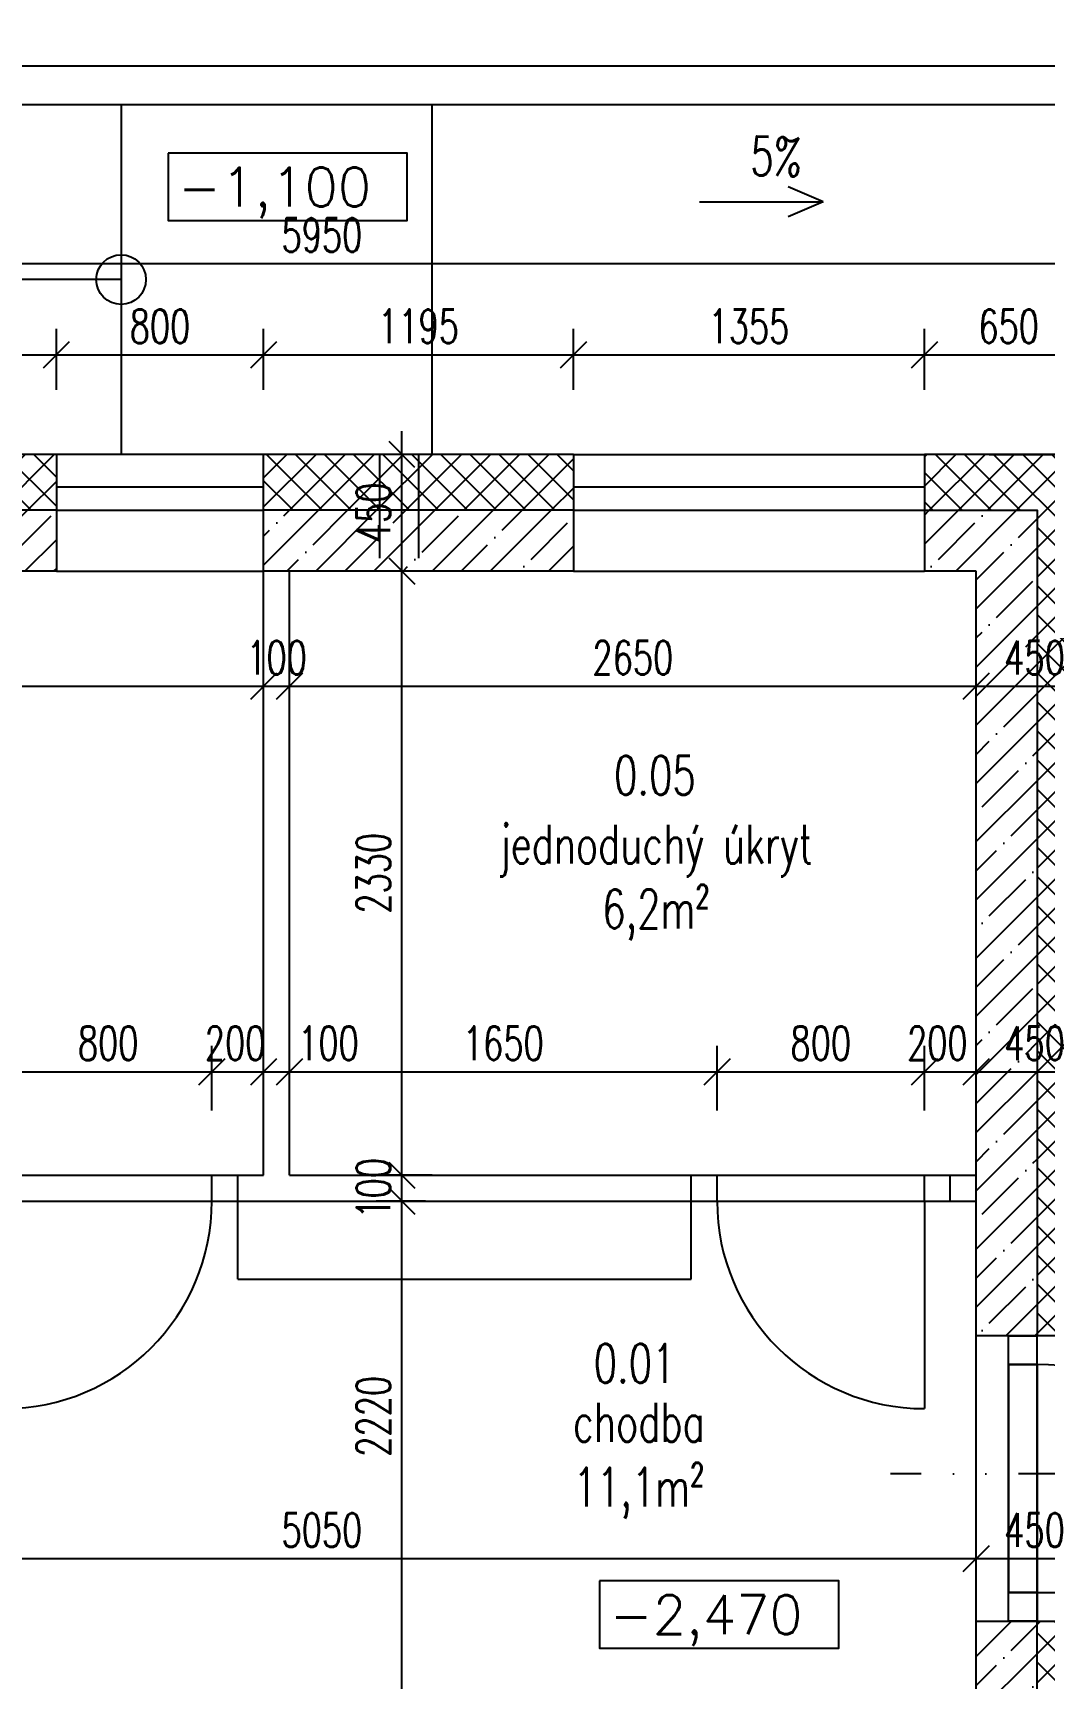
# Model space of a CAD drawing. Header units: millimetres. Extents: x 462666 to 1244237, y 2328025 to 3795663.
# Drawn here: x 1087635 to 1091537, y 2881855 to 2888201 of the extents above; entities that cross this region are included whole.
import ezdxf
from ezdxf.enums import TextEntityAlignment as Align
from ezdxf.lldxf.tags import DXFTag

# ---------------------------------------------------------------- set-up
doc = ezdxf.new("R2010")
doc.units = ezdxf.units.MM
doc.linetypes.add('DIVIDE2', pattern=[0.625, 0.25, -0.125, 0, -0.125, 0, -0.125])
for name, color, linetype in [('DIM_100', 64, 'Continuous'), ('KOTY', 96, 'Continuous'), ('MUR-POH', 64, 'Continuous'), ('MUR_POH', 64, 'Continuous'), ('MUR_REZ', 3, 'Continuous'), ('NAB_ZAR', 14, 'Continuous'), ('PLO_LIN', 6, 'Continuous'), ('POP_100', 8, 'Continuous'), ('SAN-POH', 151, 'Continuous')]:
    doc.layers.add(name, color=color, linetype=linetype)
doc.styles.add('ROMANS', font='arial.ttf', dxfattribs={"width": 0.85})
doc.styles.add('SIMPLEX', font='SIMPLEX.SHX', dxfattribs={"width": 0.7})
tags = doc.linetypes.add('DASHDOT', pattern=[25.4, 12.7, -6.35, 0, -6.35]).pattern_tags.tags
tags[10:11] = [DXFTag(74, 4), DXFTag(75, 0), DXFTag(340, '0'), DXFTag(46, 1.0), DXFTag(50, 0.0), DXFTag(44, 0.0), DXFTag(45, 0.0)]
tags[8:9] = [DXFTag(74, 4), DXFTag(75, 0), DXFTag(340, '0'), DXFTag(46, 1.0), DXFTag(50, 0.0), DXFTag(44, 0.0), DXFTag(45, 0.0)]
tags[6:7] = [DXFTag(74, 4), DXFTag(75, 0), DXFTag(340, '0'), DXFTag(46, 1.0), DXFTag(50, 0.0), DXFTag(44, 0.0), DXFTag(45, 0.0)]
tags[4:5] = [DXFTag(74, 4), DXFTag(75, 0), DXFTag(340, '0'), DXFTag(46, 1.0), DXFTag(50, 0.0), DXFTag(44, 0.0), DXFTag(45, 0.0)]
tags = doc.linetypes.add('DASHED', pattern=[0.75, 0.5, -0.25]).pattern_tags.tags
tags[6:7] = [DXFTag(74, 4), DXFTag(75, 0), DXFTag(340, '0'), DXFTag(46, 1.0), DXFTag(50, 0.0), DXFTag(44, 0.0), DXFTag(45, 0.0)]
tags[4:5] = [DXFTag(74, 4), DXFTag(75, 0), DXFTag(340, '0'), DXFTag(46, 1.0), DXFTag(50, 0.0), DXFTag(44, 0.0), DXFTag(45, 0.0)]
doc.dimstyles.new('PAJO1-studia', dxfattribs={"dimtxt": 160, "dimasz": 100, "dimexe": 100, "dimexo": 250, "dimgap": 45, "dimtad": 1, "dimdec": 0, "dimrnd": 5, "dimtxsty": 'ROMANS', "dimblk": 'OBLIQUE', "dimcen": 200, "dimdle": 90, "dimadec": 0, "dimazin": 0, "dimtfac": 1, "dimtdec": 0, "dimtmove": 1, "dimatfit": 3, "dimfxl": 1, "dimarcsym": 0})

# ---------------------------------------------------------------- blocks, each defined once
blk = doc.blocks.new('_OBLIQUE')
at = {"color": 0, "linetype": 'ByBlock'}
blk.add_line((-0.5, -0.5), (0.5, 0.5), dxfattribs=at)
blk = doc.blocks.new('*D98')
at = {"layer": 'Defpoints', "color": 0}
for p in [(1089059, 2883694.2), (1089400.2, 2883694.2), (1089400.2, 2881474.6)]:
    blk.add_point(p, dxfattribs=at)
at = {"layer": 'KOTY', "color": 0, "lineweight": -2}
for p, q in [((1089059, 2881384.6), (1089059, 2883784.2)), ((1089150.2, 2883694.2), (1088959, 2883694.2)), ((1089150.2, 2881474.6), (1088959, 2881474.6))]:
    blk.add_line(p, q, dxfattribs=at)
at = {"layer": 'KOTY', "color": 0, "lineweight": -2, "xscale": 100, "yscale": 100, "zscale": 100}
for p, rotation in [((1089059, 2883694.2), 90), ((1089059, 2881474.6), 270)]:
    blk.add_blockref('_OBLIQUE', p, dxfattribs=dict(at, rotation=rotation))
at = {"layer": 'KOTY', "color": 0, "insert": (1088949, 2882864.4), "char_height": 130, "attachment_point": 5, "rotation": 90, "style": 'SIMPLEX'}
blk.add_mtext('2220', dxfattribs=at)
blk = doc.blocks.new('*D97')
at = {"layer": 'Defpoints', "color": 0}
for p in [(1089059, 2883794.2), (1089425.2, 2883794.2), (1089400.2, 2883694.2)]:
    blk.add_point(p, dxfattribs=at)
at = {"layer": 'KOTY', "color": 0, "lineweight": -2}
for p, q in [((1089059, 2883604.2), (1089059, 2883884.2)), ((1089175.2, 2883794.2), (1088959, 2883794.2)), ((1089150.2, 2883694.2), (1088959, 2883694.2))]:
    blk.add_line(p, q, dxfattribs=at)
at = {"layer": 'KOTY', "color": 0, "lineweight": -2, "xscale": 100, "yscale": 100, "zscale": 100}
for p, rotation in [((1089059, 2883794.2), 90), ((1089059, 2883694.2), 270)]:
    blk.add_blockref('_OBLIQUE', p, dxfattribs=dict(at, rotation=rotation))
at = {"layer": 'KOTY', "color": 0, "insert": (1088949, 2883744.2), "char_height": 130, "attachment_point": 5, "rotation": 90, "style": 'SIMPLEX'}
blk.add_mtext('100', dxfattribs=at)
blk = doc.blocks.new('*D96')
at = {"layer": 'Defpoints', "color": 0}
for p in [(1089059, 2886124.6), (1089425.2, 2886124.6), (1089425.2, 2883794.2)]:
    blk.add_point(p, dxfattribs=at)
at = {"layer": 'KOTY', "color": 0, "lineweight": -2}
for p, q in [((1089059, 2883704.2), (1089059, 2886214.6)), ((1089175.2, 2886124.6), (1088959, 2886124.6)), ((1089175.2, 2883794.2), (1088959, 2883794.2))]:
    blk.add_line(p, q, dxfattribs=at)
at = {"layer": 'KOTY', "color": 0, "lineweight": -2, "xscale": 100, "yscale": 100, "zscale": 100}
for p, rotation in [((1089059, 2886124.6), 90), ((1089059, 2883794.2), 270)]:
    blk.add_blockref('_OBLIQUE', p, dxfattribs=dict(at, rotation=rotation))
at = {"layer": 'KOTY', "color": 0, "insert": (1088949, 2884959.4), "char_height": 130, "attachment_point": 5, "rotation": 90, "style": 'SIMPLEX'}
blk.add_mtext('2330', dxfattribs=at)
blk = doc.blocks.new('*D95')
at = {"layer": 'Defpoints', "color": 0}
for p in [(1089059, 2886574.6), (1089425.2, 2886574.6), (1089425.2, 2886124.6)]:
    blk.add_point(p, dxfattribs=at)
at = {"layer": 'KOTY', "color": 0, "lineweight": -2}
for p, q in [((1089059, 2886034.6), (1089059, 2886664.6)), ((1089175.2, 2886574.6), (1088959, 2886574.6)), ((1089175.2, 2886124.6), (1088959, 2886124.6))]:
    blk.add_line(p, q, dxfattribs=at)
at = {"layer": 'KOTY', "color": 0, "lineweight": -2, "xscale": 100, "yscale": 100, "zscale": 100}
for p, rotation in [((1089059, 2886574.6), 90), ((1089059, 2886124.6), 270)]:
    blk.add_blockref('_OBLIQUE', p, dxfattribs=dict(at, rotation=rotation))
at = {"layer": 'KOTY', "color": 0, "insert": (1088949, 2886349.6), "char_height": 130, "attachment_point": 5, "rotation": 90, "style": 'SIMPLEX'}
blk.add_mtext('450', dxfattribs=at)
blk = doc.blocks.new('*D88')
at = {"layer": 'Defpoints', "color": 0}
for p in [(1086225.2, 2882659.5), (1091275.2, 2882315.4), (1091275.2, 2882074.6)]:
    blk.add_point(p, dxfattribs=at)
at = {"layer": 'KOTY', "color": 0, "lineweight": -2}
for p, q in [((1086225.2, 2882409.5), (1086225.2, 2882215.4)), ((1091275.2, 2882324.6), (1091275.2, 2882415.4)), ((1086135.2, 2882315.4), (1091365.2, 2882315.4))]:
    blk.add_line(p, q, dxfattribs=at)
at = {"layer": 'KOTY', "color": 0, "lineweight": -2, "xscale": 100, "yscale": 100, "zscale": 100, "rotation": 180}
blk.add_blockref('_OBLIQUE', (1086225.2, 2882315.4), dxfattribs=at)
at = {"layer": 'KOTY', "color": 0, "lineweight": -2, "xscale": 100, "yscale": 100, "zscale": 100}
blk.add_blockref('_OBLIQUE', (1091275.2, 2882315.4), dxfattribs=at)
at = {"layer": 'KOTY', "color": 0, "insert": (1088750.2, 2882425.4), "char_height": 130, "attachment_point": 5, "style": 'SIMPLEX'}
blk.add_mtext('5050', dxfattribs=at)
blk = doc.blocks.new('*D87')
at = {"layer": 'Defpoints', "color": 0}
for p in [(1091725.2, 2882315.4), (1091275.2, 2882074.6), (1091725.2, 2882074.6)]:
    blk.add_point(p, dxfattribs=at)
at = {"layer": 'KOTY', "color": 0, "lineweight": -2}
for p, q in [((1091275.2, 2882324.6), (1091275.2, 2882415.4)), ((1091725.2, 2882324.6), (1091725.2, 2882415.4)), ((1091185.2, 2882315.4), (1091815.2, 2882315.4))]:
    blk.add_line(p, q, dxfattribs=at)
at = {"layer": 'KOTY', "color": 0, "lineweight": -2, "xscale": 100, "yscale": 100, "zscale": 100, "rotation": 180}
blk.add_blockref('_OBLIQUE', (1091275.2, 2882315.4), dxfattribs=at)
at = {"layer": 'KOTY', "color": 0, "lineweight": -2, "xscale": 100, "yscale": 100, "zscale": 100}
blk.add_blockref('_OBLIQUE', (1091725.2, 2882315.4), dxfattribs=at)
at = {"layer": 'KOTY', "color": 0, "insert": (1091500.2, 2882425.4), "char_height": 130, "attachment_point": 5, "style": 'SIMPLEX'}
blk.add_mtext('450', dxfattribs=at)
blk = doc.blocks.new('*D85')
at = {"layer": 'Defpoints', "color": 0}
for p in [(1086225.2, 2886069.4), (1088525.2, 2885680.9), (1088525.2, 2885680.9)]:
    blk.add_point(p, dxfattribs=at)
at = {"layer": 'KOTY', "color": 0, "lineweight": -2}
for p, q in [((1086225.2, 2885819.4), (1086225.2, 2885580.9)), ((1086135.2, 2885680.9), (1088615.2, 2885680.9)), ((1088525.2, 2885430.9), (1088525.2, 2885580.9))]:
    blk.add_line(p, q, dxfattribs=at)
at = {"layer": 'KOTY', "color": 0, "lineweight": -2, "xscale": 100, "yscale": 100, "zscale": 100, "rotation": 180}
blk.add_blockref('_OBLIQUE', (1086225.2, 2885680.9), dxfattribs=at)
at = {"layer": 'KOTY', "color": 0, "lineweight": -2, "xscale": 100, "yscale": 100, "zscale": 100}
blk.add_blockref('_OBLIQUE', (1088525.2, 2885680.9), dxfattribs=at)
at = {"layer": 'KOTY', "color": 0, "insert": (1087375.2, 2885790.9), "char_height": 130, "attachment_point": 5, "style": 'SIMPLEX'}
blk.add_mtext('2300', dxfattribs=at)
blk = doc.blocks.new('*D84')
at = {"layer": 'Defpoints', "color": 0}
for p in [(1088525.2, 2885680.9), (1088625.2, 2885680.9), (1088625.2, 2885680.9)]:
    blk.add_point(p, dxfattribs=at)
at = {"layer": 'KOTY', "color": 0, "lineweight": -2}
for p, q in [((1088435.2, 2885680.9), (1088715.2, 2885680.9)), ((1088525.2, 2885430.9), (1088525.2, 2885580.9)), ((1088625.2, 2885430.9), (1088625.2, 2885580.9))]:
    blk.add_line(p, q, dxfattribs=at)
at = {"layer": 'KOTY', "color": 0, "lineweight": -2, "xscale": 100, "yscale": 100, "zscale": 100, "rotation": 180}
blk.add_blockref('_OBLIQUE', (1088525.2, 2885680.9), dxfattribs=at)
at = {"layer": 'KOTY', "color": 0, "lineweight": -2, "xscale": 100, "yscale": 100, "zscale": 100}
blk.add_blockref('_OBLIQUE', (1088625.2, 2885680.9), dxfattribs=at)
at = {"layer": 'KOTY', "color": 0, "insert": (1088575.2, 2885790.9), "char_height": 130, "attachment_point": 5, "style": 'SIMPLEX'}
blk.add_mtext('100', dxfattribs=at)
blk = doc.blocks.new('*D83')
at = {"layer": 'Defpoints', "color": 0}
for p in [(1088625.2, 2885680.9), (1091275.2, 2885680.9), (1091275.2, 2885680.9)]:
    blk.add_point(p, dxfattribs=at)
at = {"layer": 'KOTY', "color": 0, "lineweight": -2}
for p, q in [((1088535.2, 2885680.9), (1091365.2, 2885680.9)), ((1088625.2, 2885430.9), (1088625.2, 2885580.9)), ((1091275.2, 2885430.9), (1091275.2, 2885580.9))]:
    blk.add_line(p, q, dxfattribs=at)
at = {"layer": 'KOTY', "color": 0, "lineweight": -2, "xscale": 100, "yscale": 100, "zscale": 100, "rotation": 180}
blk.add_blockref('_OBLIQUE', (1088625.2, 2885680.9), dxfattribs=at)
at = {"layer": 'KOTY', "color": 0, "lineweight": -2, "xscale": 100, "yscale": 100, "zscale": 100}
blk.add_blockref('_OBLIQUE', (1091275.2, 2885680.9), dxfattribs=at)
at = {"layer": 'KOTY', "color": 0, "insert": (1089950.2, 2885790.9), "char_height": 130, "attachment_point": 5, "style": 'SIMPLEX'}
blk.add_mtext('2650', dxfattribs=at)
blk = doc.blocks.new('*D82')
at = {"layer": 'Defpoints', "color": 0}
for p in [(1091275.2, 2885680.9), (1091725.2, 2885680.9), (1091725.2, 2885475.6)]:
    blk.add_point(p, dxfattribs=at)
at = {"layer": 'KOTY', "color": 0, "lineweight": -2}
for p, q in [((1091725.2, 2885725.6), (1091725.2, 2885780.9)), ((1091185.2, 2885680.9), (1091815.2, 2885680.9)), ((1091275.2, 2885430.9), (1091275.2, 2885580.9))]:
    blk.add_line(p, q, dxfattribs=at)
at = {"layer": 'KOTY', "color": 0, "lineweight": -2, "xscale": 100, "yscale": 100, "zscale": 100, "rotation": 180}
blk.add_blockref('_OBLIQUE', (1091275.2, 2885680.9), dxfattribs=at)
at = {"layer": 'KOTY', "color": 0, "lineweight": -2, "xscale": 100, "yscale": 100, "zscale": 100}
blk.add_blockref('_OBLIQUE', (1091725.2, 2885680.9), dxfattribs=at)
at = {"layer": 'KOTY', "color": 0, "insert": (1091500.2, 2885790.9), "char_height": 130, "attachment_point": 5, "style": 'SIMPLEX'}
blk.add_mtext('450', dxfattribs=at)
blk = doc.blocks.new('*D81')
at = {"layer": 'Defpoints', "color": 0}
for p in [(1087725.2, 2886959.4), (1085775.2, 2886574.6), (1087725.2, 2886574.6)]:
    blk.add_point(p, dxfattribs=at)
at = {"layer": 'KOTY', "color": 0, "lineweight": -2}
for p, q in [((1085775.2, 2886824.6), (1085775.2, 2887059.4)), ((1087725.2, 2886824.6), (1087725.2, 2887059.4)), ((1085685.2, 2886959.4), (1087815.2, 2886959.4))]:
    blk.add_line(p, q, dxfattribs=at)
at = {"layer": 'KOTY', "color": 0, "lineweight": -2, "xscale": 100, "yscale": 100, "zscale": 100, "rotation": 180}
blk.add_blockref('_OBLIQUE', (1085775.2, 2886959.4), dxfattribs=at)
at = {"layer": 'KOTY', "color": 0, "lineweight": -2, "xscale": 100, "yscale": 100, "zscale": 100}
blk.add_blockref('_OBLIQUE', (1087725.2, 2886959.4), dxfattribs=at)
at = {"layer": 'KOTY', "color": 0, "insert": (1086750.2, 2887069.4), "char_height": 130, "attachment_point": 5, "style": 'SIMPLEX'}
blk.add_mtext('1950', dxfattribs=at)
blk = doc.blocks.new('*D80')
at = {"layer": 'Defpoints', "color": 0}
for p in [(1088525.2, 2886959.4), (1087725.2, 2886574.6), (1088525.2, 2886574.6)]:
    blk.add_point(p, dxfattribs=at)
at = {"layer": 'KOTY', "color": 0, "lineweight": -2}
for p, q in [((1087725.2, 2886824.6), (1087725.2, 2887059.4)), ((1088525.2, 2886824.6), (1088525.2, 2887059.4)), ((1087635.2, 2886959.4), (1088615.2, 2886959.4))]:
    blk.add_line(p, q, dxfattribs=at)
at = {"layer": 'KOTY', "color": 0, "lineweight": -2, "xscale": 100, "yscale": 100, "zscale": 100, "rotation": 180}
blk.add_blockref('_OBLIQUE', (1087725.2, 2886959.4), dxfattribs=at)
at = {"layer": 'KOTY', "color": 0, "lineweight": -2, "xscale": 100, "yscale": 100, "zscale": 100}
blk.add_blockref('_OBLIQUE', (1088525.2, 2886959.4), dxfattribs=at)
at = {"layer": 'KOTY', "color": 0, "insert": (1088125.2, 2887069.4), "char_height": 130, "attachment_point": 5, "style": 'SIMPLEX'}
blk.add_mtext('800', dxfattribs=at)
blk = doc.blocks.new('*D79')
at = {"layer": 'Defpoints', "color": 0}
for p in [(1089720.6, 2886959.4), (1088525.2, 2886574.6), (1089720.6, 2886574.6)]:
    blk.add_point(p, dxfattribs=at)
at = {"layer": 'KOTY', "color": 0, "lineweight": -2}
for p, q in [((1088525.2, 2886824.6), (1088525.2, 2887059.4)), ((1089720.6, 2886824.6), (1089720.6, 2887059.4)), ((1088435.2, 2886959.4), (1089810.6, 2886959.4))]:
    blk.add_line(p, q, dxfattribs=at)
at = {"layer": 'KOTY', "color": 0, "lineweight": -2, "xscale": 100, "yscale": 100, "zscale": 100, "rotation": 180}
blk.add_blockref('_OBLIQUE', (1088525.2, 2886959.4), dxfattribs=at)
at = {"layer": 'KOTY', "color": 0, "lineweight": -2, "xscale": 100, "yscale": 100, "zscale": 100}
blk.add_blockref('_OBLIQUE', (1089720.6, 2886959.4), dxfattribs=at)
at = {"layer": 'KOTY', "color": 0, "insert": (1089122.9, 2887069.4), "char_height": 130, "attachment_point": 5, "style": 'SIMPLEX'}
blk.add_mtext('1195', dxfattribs=at)
blk = doc.blocks.new('*D78')
at = {"layer": 'Defpoints', "color": 0}
for p in [(1091075.2, 2886959.4), (1089720.6, 2886574.6), (1091075.2, 2886574.6)]:
    blk.add_point(p, dxfattribs=at)
at = {"layer": 'KOTY', "color": 0, "lineweight": -2}
for p, q in [((1089720.6, 2886824.6), (1089720.6, 2887059.4)), ((1091075.2, 2886824.6), (1091075.2, 2887059.4)), ((1089630.6, 2886959.4), (1091165.2, 2886959.4))]:
    blk.add_line(p, q, dxfattribs=at)
at = {"layer": 'KOTY', "color": 0, "lineweight": -2, "xscale": 100, "yscale": 100, "zscale": 100, "rotation": 180}
blk.add_blockref('_OBLIQUE', (1089720.6, 2886959.4), dxfattribs=at)
at = {"layer": 'KOTY', "color": 0, "lineweight": -2, "xscale": 100, "yscale": 100, "zscale": 100}
blk.add_blockref('_OBLIQUE', (1091075.2, 2886959.4), dxfattribs=at)
at = {"layer": 'KOTY', "color": 0, "insert": (1090397.9, 2887069.4), "char_height": 130, "attachment_point": 5, "style": 'SIMPLEX'}
blk.add_mtext('1355', dxfattribs=at)
blk = doc.blocks.new('*D77')
at = {"layer": 'Defpoints', "color": 0}
for p in [(1091725.2, 2886959.4), (1091075.2, 2886574.6), (1091725.2, 2886574.6)]:
    blk.add_point(p, dxfattribs=at)
at = {"layer": 'KOTY', "color": 0, "lineweight": -2}
for p, q in [((1091075.2, 2886824.6), (1091075.2, 2887059.4)), ((1091725.2, 2886824.6), (1091725.2, 2887059.4)), ((1090985.2, 2886959.4), (1091815.2, 2886959.4))]:
    blk.add_line(p, q, dxfattribs=at)
at = {"layer": 'KOTY', "color": 0, "lineweight": -2, "xscale": 100, "yscale": 100, "zscale": 100, "rotation": 180}
blk.add_blockref('_OBLIQUE', (1091075.2, 2886959.4), dxfattribs=at)
at = {"layer": 'KOTY', "color": 0, "lineweight": -2, "xscale": 100, "yscale": 100, "zscale": 100}
blk.add_blockref('_OBLIQUE', (1091725.2, 2886959.4), dxfattribs=at)
at = {"layer": 'KOTY', "color": 0, "insert": (1091400.2, 2887069.4), "char_height": 130, "attachment_point": 5, "style": 'SIMPLEX'}
blk.add_mtext('650', dxfattribs=at)
blk = doc.blocks.new('*D76')
at = {"layer": 'Defpoints', "color": 0}
for p in [(1091725.2, 2887311.2), (1085775.2, 2886574.6), (1091725.2, 2886574.6)]:
    blk.add_point(p, dxfattribs=at)
at = {"layer": 'KOTY', "color": 0, "lineweight": -2}
for p, q in [((1085775.2, 2886824.6), (1085775.2, 2887411.2)), ((1091725.2, 2886824.6), (1091725.2, 2887411.2)), ((1085685.2, 2887311.2), (1091815.2, 2887311.2))]:
    blk.add_line(p, q, dxfattribs=at)
at = {"layer": 'KOTY', "color": 0, "lineweight": -2, "xscale": 100, "yscale": 100, "zscale": 100, "rotation": 180}
blk.add_blockref('_OBLIQUE', (1085775.2, 2887311.2), dxfattribs=at)
at = {"layer": 'KOTY', "color": 0, "lineweight": -2, "xscale": 100, "yscale": 100, "zscale": 100}
blk.add_blockref('_OBLIQUE', (1091725.2, 2887311.2), dxfattribs=at)
at = {"layer": 'KOTY', "color": 0, "insert": (1088750.2, 2887421.2), "char_height": 130, "attachment_point": 5, "style": 'SIMPLEX'}
blk.add_mtext('5950', dxfattribs=at)
blk = doc.blocks.new('*D287')
at = {"layer": 'Defpoints', "color": 0}
for p in [(1088325.2, 2884193.8), (1087525.2, 2883794.2), (1088325.2, 2883794.2)]:
    blk.add_point(p, dxfattribs=at)
at = {"layer": 'KOTY', "color": 0, "lineweight": -2}
for p, q in [((1087525.2, 2884044.2), (1087525.2, 2884293.8)), ((1088325.2, 2884044.2), (1088325.2, 2884293.8)), ((1087435.2, 2884193.8), (1088415.2, 2884193.8))]:
    blk.add_line(p, q, dxfattribs=at)
at = {"layer": 'KOTY', "color": 0, "lineweight": -2, "xscale": 100, "yscale": 100, "zscale": 100, "rotation": 180}
blk.add_blockref('_OBLIQUE', (1087525.2, 2884193.8), dxfattribs=at)
at = {"layer": 'KOTY', "color": 0, "lineweight": -2, "xscale": 100, "yscale": 100, "zscale": 100}
blk.add_blockref('_OBLIQUE', (1088325.2, 2884193.8), dxfattribs=at)
at = {"layer": 'KOTY', "color": 0, "insert": (1087925.2, 2884303.8), "char_height": 130, "attachment_point": 5, "style": 'SIMPLEX'}
blk.add_mtext('800', dxfattribs=at)
blk = doc.blocks.new('*D288')
at = {"layer": 'Defpoints', "color": 0}
for p in [(1088525.2, 2884193.8), (1088325.2, 2883794.2), (1088525.2, 2883794.2)]:
    blk.add_point(p, dxfattribs=at)
at = {"layer": 'KOTY', "color": 0, "lineweight": -2}
for p, q in [((1088325.2, 2884044.2), (1088325.2, 2884293.8)), ((1088525.2, 2884044.2), (1088525.2, 2884293.8)), ((1088235.2, 2884193.8), (1088615.2, 2884193.8))]:
    blk.add_line(p, q, dxfattribs=at)
at = {"layer": 'KOTY', "color": 0, "lineweight": -2, "xscale": 100, "yscale": 100, "zscale": 100, "rotation": 180}
blk.add_blockref('_OBLIQUE', (1088325.2, 2884193.8), dxfattribs=at)
at = {"layer": 'KOTY', "color": 0, "lineweight": -2, "xscale": 100, "yscale": 100, "zscale": 100}
blk.add_blockref('_OBLIQUE', (1088525.2, 2884193.8), dxfattribs=at)
at = {"layer": 'KOTY', "color": 0, "insert": (1088415.2, 2884303.8), "char_height": 130, "attachment_point": 5, "style": 'SIMPLEX'}
blk.add_mtext('200', dxfattribs=at)
blk = doc.blocks.new('*D289')
at = {"layer": 'Defpoints', "color": 0}
for p in [(1088625.2, 2884193.8), (1088525.2, 2883794.2), (1088625.2, 2883794.2)]:
    blk.add_point(p, dxfattribs=at)
at = {"layer": 'KOTY', "color": 0, "lineweight": -2}
for p, q in [((1088525.2, 2884044.2), (1088525.2, 2884293.8)), ((1088625.2, 2884044.2), (1088625.2, 2884293.8)), ((1088435.2, 2884193.8), (1088715.2, 2884193.8))]:
    blk.add_line(p, q, dxfattribs=at)
at = {"layer": 'KOTY', "color": 0, "lineweight": -2, "xscale": 100, "yscale": 100, "zscale": 100, "rotation": 180}
blk.add_blockref('_OBLIQUE', (1088525.2, 2884193.8), dxfattribs=at)
at = {"layer": 'KOTY', "color": 0, "lineweight": -2, "xscale": 100, "yscale": 100, "zscale": 100}
blk.add_blockref('_OBLIQUE', (1088625.2, 2884193.8), dxfattribs=at)
at = {"layer": 'KOTY', "color": 0, "insert": (1088775.3, 2884303.8), "char_height": 130, "attachment_point": 5, "style": 'SIMPLEX'}
blk.add_mtext('100', dxfattribs=at)
blk = doc.blocks.new('*D290')
at = {"layer": 'Defpoints', "color": 0}
for p in [(1090275.2, 2884193.8), (1088625.2, 2883794.2), (1090275.2, 2883794.2)]:
    blk.add_point(p, dxfattribs=at)
at = {"layer": 'KOTY', "color": 0, "lineweight": -2}
for p, q in [((1088625.2, 2884044.2), (1088625.2, 2884293.8)), ((1090275.2, 2884044.2), (1090275.2, 2884293.8)), ((1088535.2, 2884193.8), (1090365.2, 2884193.8))]:
    blk.add_line(p, q, dxfattribs=at)
at = {"layer": 'KOTY', "color": 0, "lineweight": -2, "xscale": 100, "yscale": 100, "zscale": 100, "rotation": 180}
blk.add_blockref('_OBLIQUE', (1088625.2, 2884193.8), dxfattribs=at)
at = {"layer": 'KOTY', "color": 0, "lineweight": -2, "xscale": 100, "yscale": 100, "zscale": 100}
blk.add_blockref('_OBLIQUE', (1090275.2, 2884193.8), dxfattribs=at)
at = {"layer": 'KOTY', "color": 0, "insert": (1089450.2, 2884303.8), "char_height": 130, "attachment_point": 5, "style": 'SIMPLEX'}
blk.add_mtext('1650', dxfattribs=at)
blk = doc.blocks.new('*D291')
at = {"layer": 'Defpoints', "color": 0}
for p in [(1091075.2, 2884193.8), (1090275.2, 2883794.2), (1091075.2, 2883794.2)]:
    blk.add_point(p, dxfattribs=at)
at = {"layer": 'KOTY', "color": 0, "lineweight": -2}
for p, q in [((1090275.2, 2884044.2), (1090275.2, 2884293.8)), ((1091075.2, 2884044.2), (1091075.2, 2884293.8)), ((1090185.2, 2884193.8), (1091165.2, 2884193.8))]:
    blk.add_line(p, q, dxfattribs=at)
at = {"layer": 'KOTY', "color": 0, "lineweight": -2, "xscale": 100, "yscale": 100, "zscale": 100, "rotation": 180}
blk.add_blockref('_OBLIQUE', (1090275.2, 2884193.8), dxfattribs=at)
at = {"layer": 'KOTY', "color": 0, "lineweight": -2, "xscale": 100, "yscale": 100, "zscale": 100}
blk.add_blockref('_OBLIQUE', (1091075.2, 2884193.8), dxfattribs=at)
at = {"layer": 'KOTY', "color": 0, "insert": (1090675.2, 2884303.8), "char_height": 130, "attachment_point": 5, "style": 'SIMPLEX'}
blk.add_mtext('800', dxfattribs=at)
blk = doc.blocks.new('*D292')
at = {"layer": 'Defpoints', "color": 0}
for p in [(1091275.2, 2884193.8), (1091075.2, 2883794.2), (1091275.2, 2883794.2)]:
    blk.add_point(p, dxfattribs=at)
at = {"layer": 'KOTY', "color": 0, "lineweight": -2}
for p, q in [((1091075.2, 2884044.2), (1091075.2, 2884293.8)), ((1091275.2, 2884044.2), (1091275.2, 2884293.8)), ((1090985.2, 2884193.8), (1091365.2, 2884193.8))]:
    blk.add_line(p, q, dxfattribs=at)
at = {"layer": 'KOTY', "color": 0, "lineweight": -2, "xscale": 100, "yscale": 100, "zscale": 100, "rotation": 180}
blk.add_blockref('_OBLIQUE', (1091075.2, 2884193.8), dxfattribs=at)
at = {"layer": 'KOTY', "color": 0, "lineweight": -2, "xscale": 100, "yscale": 100, "zscale": 100}
blk.add_blockref('_OBLIQUE', (1091275.2, 2884193.8), dxfattribs=at)
at = {"layer": 'KOTY', "color": 0, "insert": (1091125.2, 2884303.8), "char_height": 130, "attachment_point": 5, "style": 'SIMPLEX'}
blk.add_mtext('200', dxfattribs=at)
blk = doc.blocks.new('*D293')
at = {"layer": 'Defpoints', "color": 0}
for p in [(1091725.2, 2884323.9), (1091725.2, 2884193.8), (1091275.2, 2883794.2)]:
    blk.add_point(p, dxfattribs=at)
at = {"layer": 'KOTY', "color": 0, "lineweight": -2}
for p, q in [((1091275.2, 2884044.2), (1091275.2, 2884293.8)), ((1091185.2, 2884193.8), (1091815.2, 2884193.8)), ((1091725.2, 2884073.9), (1091725.2, 2884093.8))]:
    blk.add_line(p, q, dxfattribs=at)
at = {"layer": 'KOTY', "color": 0, "lineweight": -2, "xscale": 100, "yscale": 100, "zscale": 100, "rotation": 180}
blk.add_blockref('_OBLIQUE', (1091275.2, 2884193.8), dxfattribs=at)
at = {"layer": 'KOTY', "color": 0, "lineweight": -2, "xscale": 100, "yscale": 100, "zscale": 100}
blk.add_blockref('_OBLIQUE', (1091725.2, 2884193.8), dxfattribs=at)
at = {"layer": 'KOTY', "color": 0, "insert": (1091500.2, 2884303.8), "char_height": 130, "attachment_point": 5, "style": 'SIMPLEX'}
blk.add_mtext('450', dxfattribs=at)

msp = doc.modelspace()

# ---------------------------------------------------------------- hatches: boundary and pattern name
at = {"layer": 'PLO_LIN'}
h = msp.add_hatch(dxfattribs=at)
h.set_pattern_fill('NET', color=252, scale=25, angle=45, style=0)
h.paths.add_polyline_path([(1087725.2, 2886359.6), (1087725.2, 2886574.6), (1085775.2, 2886574.6), (1085775.2, 2880156.9), (1085990.2, 2880156.9), (1085990.2, 2886359.6)])
h.paths.add_polyline_path([(1089720.6, 2886359.6), (1089720.6, 2886574.6), (1089122.9, 2886574.6), (1089122.9, 2886359.6)])
h.paths.add_polyline_path([(1089122.9, 2886359.6), (1089122.9, 2886574.6), (1088972.9, 2886574.6), (1088972.9, 2886359.6)])
h.paths.add_polyline_path([(1088972.9, 2886359.6), (1088972.9, 2886574.6), (1088525.2, 2886574.6), (1088525.2, 2886359.6)])
h.paths.add_polyline_path([(1089046.5, 2886200.1), (1088851.5, 2886200.1), (1088851.5, 2886499.1), (1089046.5, 2886499.1)], flags=9)
h.paths.add_polyline_path([(1091725.2, 2886474.6), (1091725.2, 2886574.6), (1091325.2, 2886574.6), (1091075.2, 2886574.6), (1091075.2, 2886359.6), (1091510.2, 2886359.6), (1091510.2, 2883174.6), (1091625.2, 2883174.6), (1091725.2, 2883174.6), (1091725.2, 2883673.4), (1091725.2, 2885458.2), (1091725.2, 2885473.1)])
h.paths.add_polyline_path([(1091725.2, 2881651.6), (1091725.2, 2881801.6), (1091725.2, 2882074.6), (1091625.2, 2882074.6), (1091510.2, 2882074.6), (1091510.2, 2881218.6), (1091725.2, 2881218.6)])
h.paths.add_polyline_path([(1091725.2, 2879659.5), (1091725.2, 2880541.1), (1091510.2, 2880541.1), (1091510.2, 2878959.3), (1088298.5, 2878959.3), (1088298.5, 2878744.3), (1091725.2, 2878744.3), (1091725.2, 2879454.3)])
h.paths.add_polyline_path([(1088298.5, 2878744.3), (1088298.5, 2878959.3), (1088148.5, 2878959.3), (1088148.5, 2878744.3)])
h.paths.add_polyline_path([(1088148.5, 2878744.3), (1088148.5, 2878959.3), (1086462.3, 2878959.3), (1086462.3, 2878744.3)])
h.paths.add_polyline_path([(1086462.3, 2878744.3), (1086462.3, 2878959.3), (1086312.3, 2878959.3), (1086312.3, 2878744.3)])
h.paths.add_polyline_path([(1086312.3, 2878744.3), (1086312.3, 2878959.3), (1085990.2, 2878959.3), (1085990.2, 2880156.9), (1085775.2, 2880156.9), (1085775.2, 2878744.3), (1086175.2, 2878744.3)])
h.paths.add_polyline_path([(1085850.7, 2885693.4), (1085850.7, 2885888.4), (1086149.7, 2885888.4), (1086149.7, 2885693.4)], flags=24)
h.paths.add_polyline_path([(1085850.7, 2882327.9), (1085850.7, 2882522.9), (1086149.7, 2882522.9), (1086149.7, 2882327.9)], flags=24)
h.paths.add_polyline_path([(1089046.5, 2886200.1), (1088851.5, 2886200.1), (1088851.5, 2886499.1), (1089046.5, 2886499.1)], flags=24)
h.paths.add_polyline_path([(1091350.7, 2885693.4), (1091350.7, 2885888.4), (1091649.7, 2885888.4), (1091649.7, 2885693.4)], flags=24)
h.paths.add_polyline_path([(1091350.7, 2884206.3), (1091350.7, 2884401.3), (1091649.7, 2884401.3), (1091649.7, 2884206.3)], flags=24)
h.paths.add_polyline_path([(1091350.7, 2879380.7), (1091350.7, 2879575.7), (1091649.7, 2879575.7), (1091649.7, 2879380.7)], flags=24)
h.paths.add_polyline_path([(1089046.5, 2878819.8), (1088851.5, 2878819.8), (1088851.5, 2879118.8), (1089046.5, 2879118.8)], flags=24)
h.paths.add_polyline_path([(1085850.7, 2879380.7), (1085850.7, 2879575.7), (1086149.7, 2879575.7), (1086149.7, 2879380.7)], flags=24)
at = {"layer": 'POP_100'}
h = msp.add_hatch(dxfattribs=at)
h.set_pattern_fill('ANSI35', color=8, scale=25, style=0)
h.paths.add_polyline_path([(1087725.2, 2886124.6), (1087725.2, 2886359.6), (1085990.2, 2886359.6), (1085990.2, 2880156.9), (1086225.2, 2880156.9), (1086225.2, 2886124.6)])
h.paths.add_polyline_path([(1085850.7, 2885693.4), (1085850.7, 2885888.4), (1086149.7, 2885888.4), (1086149.7, 2885693.4)], flags=9)
h.paths.add_polyline_path([(1085850.7, 2882327.9), (1085850.7, 2882522.9), (1086149.7, 2882522.9), (1086149.7, 2882327.9)], flags=9)
h.paths.add_polyline_path([(1089720.6, 2886124.6), (1089720.6, 2886359.6), (1088525.2, 2886359.6), (1088525.2, 2886124.6), (1088625.2, 2886124.6)])
h.paths.add_polyline_path([(1089046.5, 2886200.1), (1088851.5, 2886200.1), (1088851.5, 2886499.1), (1089046.5, 2886499.1)], flags=9)
h.paths.add_polyline_path([(1091510.2, 2883174.6), (1091510.2, 2886359.6), (1091075.2, 2886359.6), (1091075.2, 2886124.6), (1091275.2, 2886124.6), (1091275.2, 2883174.6), (1091400.2, 2883174.6)])
h.paths.add_polyline_path([(1091350.7, 2885693.4), (1091350.7, 2885888.4), (1091649.7, 2885888.4), (1091649.7, 2885693.4)], flags=9)
h.paths.add_polyline_path([(1091350.7, 2884206.3), (1091350.7, 2884401.3), (1091649.7, 2884401.3), (1091649.7, 2884206.3)], flags=9)
h.paths.add_polyline_path([(1091510.2, 2881218.6), (1091510.2, 2882074.6), (1091400.2, 2882074.6), (1091275.2, 2882074.6), (1091275.2, 2881218.6)])
h.paths.add_polyline_path([(1091510.2, 2878959.3), (1091510.2, 2880541.1), (1091275.2, 2880541.1), (1091275.2, 2879194.3), (1088298.5, 2879194.3), (1088298.5, 2878959.3)])
h.paths.add_polyline_path([(1091350.7, 2879380.7), (1091350.7, 2879575.7), (1091649.7, 2879575.7), (1091649.7, 2879380.7)], flags=9)
h.paths.add_polyline_path([(1089046.5, 2878819.8), (1088851.5, 2878819.8), (1088851.5, 2879118.8), (1089046.5, 2879118.8)], flags=9)
h.paths.add_polyline_path([(1088298.5, 2878959.3), (1088298.5, 2879194.3), (1088148.5, 2879194.3), (1088148.5, 2878959.3)])
h.paths.add_polyline_path([(1088148.5, 2878959.3), (1088148.5, 2879194.3), (1086462.3, 2879194.3), (1086462.3, 2878959.3)])
h.paths.add_polyline_path([(1086462.3, 2878959.3), (1086462.3, 2879194.3), (1086312.3, 2879194.3), (1086312.3, 2878959.3)])
h.paths.add_polyline_path([(1086312.3, 2878959.3), (1086312.3, 2879194.3), (1086225.2, 2879194.3), (1086225.2, 2880156.9), (1085990.2, 2880156.9), (1085990.2, 2878959.3)])
h.paths.add_polyline_path([(1085850.7, 2879380.7), (1085850.7, 2879575.7), (1086149.7, 2879575.7), (1086149.7, 2879380.7)], flags=9)

# ---------------------------------------------------------------- linework, layer by layer
at = {"layer": 'KOTY'}
for p, q in [((1090684.2, 2887549.2), (1090549.1, 2887606.8)), ((1090207.4, 2887549.2), (1090684.2, 2887549.2)), ((1090684.2, 2887549.2), (1090549.1, 2887491.6))]:
    msp.add_line(p, q, dxfattribs=at)
at = {"layer": 'KOTY', "flags": 128}
for points in [[(1088425.2, 2883394.2), (1088425.2, 2883694.2)], [(1090175.2, 2883394.2), (1090175.2, 2883694.2)], [(1088425.2, 2883394.2), (1090175.2, 2883394.2)]]:
    msp.add_lwpolyline(points, dxfattribs=at)
at = {"layer": 'MUR-POH', "color": 252}
msp.add_lwpolyline([(1089175.2, 2886574.6), (1089175.2, 2887924.6)], dxfattribs=at)
at = {"layer": 'MUR_POH'}
for points in [[(1088525.2, 2886574.6), (1087725.2, 2886574.6)], [(1087725.2, 2886359.6), (1085990.2, 2886359.6), (1085990.2, 2878959.3), (1091510.2, 2878959.3), (1091510.2, 2880541.1)], [(1089720.6, 2886359.6), (1088525.2, 2886359.6)], [(1091075.2, 2886359.6), (1091510.2, 2886359.6), (1091510.2, 2883174.6)], [(1087725.2, 2886124.6), (1088525.2, 2886124.6)], [(1089720.6, 2886124.6), (1091075.2, 2886124.6)], [(1091275.2, 2886124.6), (1091075.2, 2886124.6)], [(1091510.2, 2881218.6), (1091510.2, 2882074.6)]]:
    msp.add_lwpolyline(points, dxfattribs=at)
at = {"layer": 'MUR_POH', "flags": 128}
for points in [[(1088525.2, 2886574.6), (1088525.2, 2886574.6)], [(1089720.6, 2886574.6), (1091075.2, 2886574.6)], [(1091325.2, 2886574.6), (1091325.2, 2886574.6), (1091725.2, 2886574.6), (1091725.2, 2886474.6)], [(1091325.2, 2886574.6), (1091325.2, 2886574.6), (1091725.2, 2886574.6), (1091725.2, 2886474.6)]]:
    msp.add_lwpolyline(points, dxfattribs=at)
at = {"layer": 'MUR_POH', "color": 8, "linetype": 'DASHED', "ltscale": 250, "flags": 128}
for points in [[(1088972.9, 2886574.6), (1088972.9, 2886174.6)], [(1089122.9, 2886574.6), (1089122.9, 2886174.6)]]:
    msp.add_lwpolyline(points, dxfattribs=at)
at = {"layer": 'MUR_POH', "linetype": 'DASHDOT', "ltscale": 10}
msp.add_lwpolyline([(1091275.2, 2882074.6), (1091275.2, 2883174.6)], dxfattribs=at)
at = {"layer": 'MUR_REZ'}
msp.add_line((1091625.2, 2883174.6), (1091275.2, 2883174.6), dxfattribs=at)
at = {"layer": 'MUR_REZ', "color": 252}
for points in [[(1086609.7, 2888074.6), (1094832.8, 2888074.6), (1094832, 2888424.6)], [(1086696.3, 2887924.6), (1094983.2, 2887924.6)], [(1087975.2, 2887924.6), (1087975.2, 2886574.6)], [(1087975.2, 2887249.6), (1087086, 2887249.6)]]:
    msp.add_lwpolyline(points, dxfattribs=at)
at = {"layer": 'MUR_REZ', "flags": 128}
for points in [[(1087725.2, 2886574.6), (1087475.7, 2886574.6)], [(1087725.2, 2886574.6), (1087725.2, 2886124.6)], [(1089720.6, 2886574.6), (1088525.2, 2886574.6)], [(1088525.2, 2886124.6), (1088525.2, 2886574.6)], [(1089720.6, 2886574.6), (1089720.6, 2886124.6)], [(1091725.2, 2886574.6), (1091075.2, 2886574.6)], [(1091075.2, 2886574.6), (1091075.2, 2886124.6)], [(1087725.2, 2886124.6), (1086225.2, 2886124.6), (1086225.2, 2879194.3), (1091275.2, 2879194.3), (1091275.2, 2880541.1)], [(1088525.2, 2883794.2), (1088525.2, 2886124.6)], [(1089720.6, 2886124.6), (1088525.2, 2886124.6)], [(1088625.2, 2883794.2), (1088625.2, 2886124.6)], [(1089720.6, 2886124.6), (1088625.2, 2886124.6)], [(1091275.2, 2883174.6), (1091275.2, 2886124.6)], [(1088425.2, 2883794.2), (1088525.2, 2883794.2)], [(1088425.2, 2883694.2), (1088425.2, 2883794.2)], [(1088625.2, 2883794.2), (1090175.2, 2883794.2)], [(1090175.2, 2883694.2), (1090175.2, 2883794.2)], [(1091175.2, 2883694.2), (1091175.2, 2883794.2)], [(1091175.2, 2883794.2), (1091275.2, 2883794.2)], [(1088425.2, 2883694.2), (1090175.2, 2883694.2)], [(1091175.2, 2883694.2), (1091275.2, 2883694.2)], [(1091275.2, 2882074.6), (1091625.2, 2882074.6)], [(1091275.2, 2881218.6), (1091275.2, 2882074.6)]]:
    msp.add_lwpolyline(points, dxfattribs=at)
at = {"layer": 'MUR_REZ', "linetype": 'DIVIDE2', "ltscale": 1000, "flags": 128}
msp.add_lwpolyline([(1093563.4, 2882642.9), (1090944.2, 2882642.9)], dxfattribs=at)
at = {"layer": 'MUR_REZ', "color": 252}
msp.add_circle((1087975.2, 2887249.6), 95.8, dxfattribs=at)
at = {"layer": 'NAB_ZAR'}
for p, q in [((1091510.2, 2882184.6), (1091400.2, 2882184.6)), ((1091510.2, 2882074.6), (1091400.2, 2882074.6))]:
    msp.add_line(p, q, dxfattribs=at)
at = {"layer": 'NAB_ZAR', "flags": 128}
for points in [[(1087425.2, 2883794.2), (1088425.2, 2883794.2)], [(1088325.2, 2883694.2), (1088325.2, 2883794.2)], [(1090175.2, 2883794.2), (1091175.2, 2883794.2)], [(1090275.2, 2883694.2), (1090275.2, 2883794.2)], [(1091075.2, 2883694.2), (1091075.2, 2883794.2)], [(1087425.2, 2883694.2), (1088425.2, 2883694.2)], [(1090175.2, 2883694.2), (1091175.2, 2883694.2)], [(1091075.2, 2883694.2), (1091075.2, 2882894.2)], [(1091400.2, 2883064.6), (1091400.2, 2883174.6), (1091510.2, 2883174.6)], [(1091510.2, 2883064.6), (1091510.2, 2883174.6)], [(1091400.2, 2882184.6), (1091400.2, 2883064.6)], [(1091510.2, 2883064.6), (1091400.2, 2883064.6)], [(1091400.2, 2883064.6), (1091510.2, 2883064.6)], [(1091400.2, 2883064.6), (1091400.2, 2882184.6)], [(1091510.2, 2883064.6), (1091400.2, 2883064.6)], [(1091510.2, 2883064.6), (1091510.2, 2882184.6)], [(1091510.2, 2882184.6), (1091510.2, 2883064.6)], [(1091510.2, 2882184.6), (1091400.2, 2882184.6)], [(1091400.2, 2882184.6), (1091510.2, 2882184.6)], [(1091400.2, 2882074.6), (1091400.2, 2882184.6)], [(1091510.2, 2882184.6), (1091400.2, 2882184.6)], [(1091510.2, 2882074.6), (1091510.2, 2882184.6)], [(1091510.2, 2882184.6), (1091510.2, 2882074.6)]]:
    msp.add_lwpolyline(points, dxfattribs=at)
msp.add_lwpolyline([(1091510.2, 2882184.6), (1092390.2, 2882184.6, 0.414214), (1091510.2, 2883064.6)], format="xyb", dxfattribs=at)
at = {"layer": 'NAB_ZAR'}
for centre, start, end in [((1087525.2, 2883694.2), 270, 0), ((1091075.2, 2883694.2), 180, 270)]:
    msp.add_arc(centre, 800, start, end, dxfattribs=at)
at = {"layer": 'PLO_LIN', "color": 1}
for points in [[(1088156.3, 2887736.8), (1088156.3, 2887477.8), (1089079.5, 2887477.8), (1089079.5, 2887736.8)], [(1089821.5, 2882229.4), (1089821.5, 2881970.3), (1090744.7, 2881970.3), (1090744.7, 2882229.4)]]:
    msp.add_lwpolyline(points, close=True, dxfattribs=at)
at = {"layer": 'SAN-POH'}
for points in [[(1087725.2, 2886449.6), (1088527.5, 2886449.6)], [(1089720.6, 2886449.6), (1091075.2, 2886449.6)], [(1087725.2, 2886359.6), (1088525.2, 2886359.6)], [(1089720.6, 2886359.6), (1091075.2, 2886359.6)]]:
    msp.add_lwpolyline(points, dxfattribs=at)

# ---------------------------------------------------------------- texts
at = {"layer": 'DIM_100', "color": 1, "style": 'SIMPLEX', "width": 0.7}
for s, p in [('0.05', (1090035.2, 2885262)), ('0.01', (1089956.5, 2882993.8))]:
    msp.add_text(s, height=150, dxfattribs=at).set_placement(p, align=Align.CENTER)
at = {"layer": 'DIM_100', "color": 1, "char_height": 150, "attachment_point": 5, "style": 'SIMPLEX'}
for s, insert in [('{jednoduchý úkryt\\P6,2m²}', (1090038.9, 2884923.7)), ('{chodba\\P11,1m²}', (1089973.3, 2882693.7))]:
    msp.add_mtext(s, dxfattribs=dict(at, insert=insert))
at = {"layer": 'DIM_100', "color": 1, "style": 'SIMPLEX', "flags": 12}
for tag, p in [('-1,100', (1088567.3, 2887486.7)), ('-2,470', (1090232.5, 2881979.3))]:
    msp.add_attdef(tag, text='-0.120', height=150, dxfattribs=at).set_placement(p, align=Align.BOTTOM_CENTER)
at = {"layer": 'KOTY', "style": 'SIMPLEX', "width": 0.7}
msp.add_attdef('5%', text='±X.XXX', height=150, rotation=358.25002, dxfattribs=at).set_placement((1090503.2, 2887724.5), align=Align.MIDDLE_CENTER)

# ---------------------------------------------------------------- dimensions: what is measured, and where the dimension line sits
at = {"layer": 'KOTY'}
for base, p1, p2, picture, middle in [((1091725.2, 2887311.2), (1085775.2, 2886574.6), (1091725.2, 2886574.6), '*D76', (1088750.2, 2887421.2)), ((1087725.2, 2886959.4), (1085775.2, 2886574.6), (1087725.2, 2886574.6), '*D81', (1086750.2, 2887069.4)), ((1088525.2, 2886959.4), (1087725.2, 2886574.6), (1088525.2, 2886574.6), '*D80', (1088125.2, 2887069.4)), ((1089720.6, 2886959.4), (1088525.2, 2886574.6), (1089720.6, 2886574.6), '*D79', (1089122.9, 2887069.4)), ((1091075.2, 2886959.4), (1089720.6, 2886574.6), (1091075.2, 2886574.6), '*D78', (1090397.9, 2887069.4)), ((1091725.2, 2886959.4), (1091075.2, 2886574.6), (1091725.2, 2886574.6), '*D77', (1091400.2, 2887069.4)), ((1088525.2, 2885680.9), (1086225.2, 2886069.4), (1088525.2, 2885680.9), '*D85', (1087375.2, 2885790.9)), ((1091275.2, 2885680.9), (1088625.2, 2885680.9), (1091275.2, 2885680.9), '*D83', (1089950.2, 2885790.9)), ((1091725.2, 2885680.9), (1091275.2, 2885680.9), (1091725.2, 2885475.6), '*D82', (1091500.2, 2885790.9)), ((1088325.2, 2884193.8), (1087525.2, 2883794.2), (1088325.2, 2883794.2), '*D287', (1087925.2, 2884303.8)), ((1090275.2, 2884193.8), (1088625.2, 2883794.2), (1090275.2, 2883794.2), '*D290', (1089450.2, 2884303.8)), ((1091075.2, 2884193.8), (1090275.2, 2883794.2), (1091075.2, 2883794.2), '*D291', (1090675.2, 2884303.8)), ((1091725.2, 2884193.8), (1091275.2, 2883794.2), (1091725.2, 2884323.9), '*D293', (1091500.2, 2884303.8)), ((1091275.2, 2882315.4), (1086225.2, 2882659.5), (1091275.2, 2882074.6), '*D88', (1088750.2, 2882425.4)), ((1091725.2, 2882315.4), (1091275.2, 2882074.6), (1091725.2, 2882074.6), '*D87', (1091500.2, 2882425.4))]:
    dim = msp.add_linear_dim(base=base, p1=p1, p2=p2, dimstyle='PAJO1-studia', override={"dimtxt": 130, "dimtxsty": 'SIMPLEX'}, dxfattribs=at)
    dim.commit()
    dim.dimension.update_dxf_attribs({"geometry": picture, "text_midpoint": middle})
for base, p1, p2, picture, middle in [((1089059, 2886574.6), (1089425.2, 2886124.6), (1089425.2, 2886574.6), '*D95', (1088949, 2886349.6)), ((1089059, 2886124.6), (1089425.2, 2883794.2), (1089425.2, 2886124.6), '*D96', (1088949, 2884959.4))]:
    dim = msp.add_linear_dim(base=base, p1=p1, p2=p2, angle=90, dimstyle='PAJO1-studia', override={"dimtxt": 130, "dimtxsty": 'SIMPLEX'}, dxfattribs=at)
    dim.commit()
    dim.dimension.update_dxf_attribs({"geometry": picture, "text_midpoint": middle})
for base, p1, p2, picture, middle in [((1088625.2, 2885680.9), (1088525.2, 2885680.9), (1088625.2, 2885680.9), '*D84', (1088575.2, 2885680.9)), ((1088525.2, 2884193.8), (1088325.2, 2883794.2), (1088525.2, 2883794.2), '*D288', (1088415.2, 2884193.8)), ((1088625.2, 2884193.8), (1088525.2, 2883794.2), (1088625.2, 2883794.2), '*D289', (1088775.3, 2884193.8)), ((1091275.2, 2884193.8), (1091075.2, 2883794.2), (1091275.2, 2883794.2), '*D292', (1091125.2, 2884193.8))]:
    dim = msp.add_linear_dim(base=base, p1=p1, p2=p2, dimstyle='PAJO1-studia', override={"dimtxt": 130, "dimtxsty": 'SIMPLEX'}, dxfattribs=at)
    dim.commit()
    dim.dimension.update_dxf_attribs({"geometry": picture, "text_midpoint": middle, "dimtype": 160})
for base, p1, p2, picture, middle in [((1089059, 2883794.2), (1089400.2, 2883694.2), (1089425.2, 2883794.2), '*D97', (1089059, 2883744.2)), ((1089059, 2883694.2), (1089400.2, 2881474.6), (1089400.2, 2883694.2), '*D98', (1089059, 2882864.4))]:
    dim = msp.add_linear_dim(base=base, p1=p1, p2=p2, angle=90, dimstyle='PAJO1-studia', override={"dimtxt": 130, "dimtxsty": 'SIMPLEX'}, dxfattribs=at)
    dim.commit()
    dim.dimension.update_dxf_attribs({"geometry": picture, "text_midpoint": middle, "dimtype": 160})

doc.saveas('drawing.dxf')
